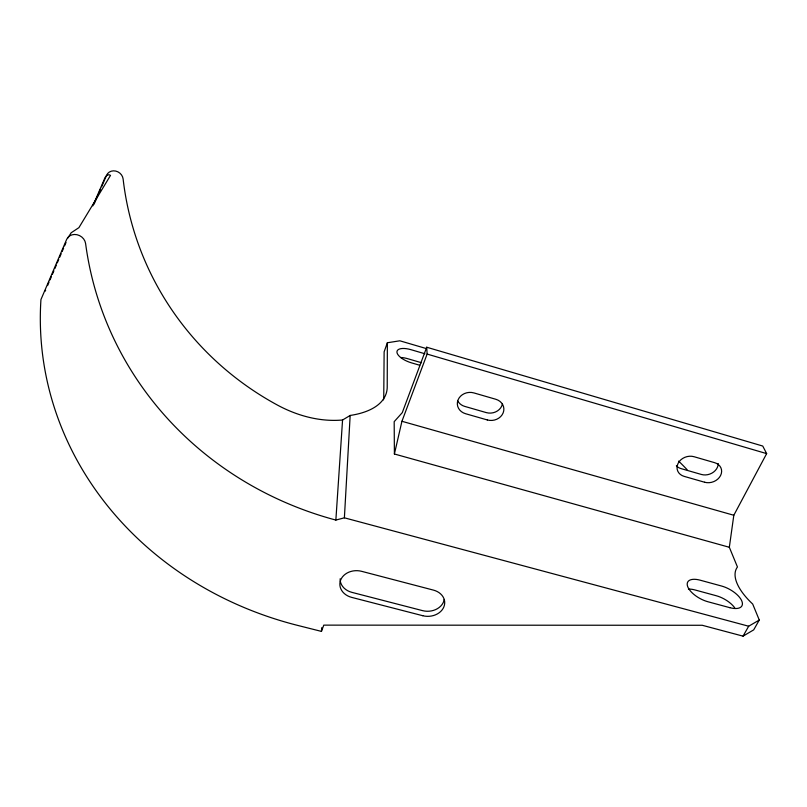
<?xml version="1.0" encoding="UTF-8"?>
<svg xmlns="http://www.w3.org/2000/svg" width="807" height="807" viewBox="0 0 807 807"><rect width="100%" height="100%" fill="white"/><g stroke="black" fill="none" stroke-linecap="round" stroke-linejoin="round"><path stroke-width="1.21" d="M426.328 348.574L399.828 340.796L387.36 342.763L387.219 386.866A108.572 47.835 17.6 0 1 350.167 415.454L342.561 420.003C319.965 422.011 297.258 415.776 277.467 405.094A309.595 300.204 -10.9 0 1 123.118 178.993A8.867 7.919 33 0 0 115.714 171.064A8.867 7.919 33 0 0 106.574 175.27L101.601 186.79M729.336 547.277L394.401 453.998L394.179 421.668L402.279 412.639L426.711 347.232L762.756 446.049L766.65 453.615L733.815 515.259L729.336 547.277L737.457 566.998A61.524 26.46 29.7 0 0 752.699 604.05L759.276 620.048L753.688 629.874L743.045 636.148L702.231 625.274L323.789 625.132L321.448 631.397L297.712 625.415A351.983 318.684 -0.1 0 1 40.945 299.558L66.658 239.407A10.118 8.816 29 0 1 77.008 234.716A10.118 8.816 29 0 1 85.603 243.543A353.688 335.349 -7.9 0 0 335.863 520.071L344.387 517.812L350.167 415.454M335.863 520.071L342.561 420.003M321.448 631.397L321.731 627.675M394.401 453.998L401.936 421.284L427.125 354.071L426.711 347.232M387.36 342.763L384.132 351.822L383.759 396.398A108.138 48.42 17.6 0 1 383.466 399.858M47.573 285.587L49.035 282.188M50.004 279.918L51.456 276.519M52.425 274.249L53.887 270.849M54.856 268.58L56.308 265.17M57.277 262.9L58.74 259.501M59.708 257.231L61.161 253.832M62.129 251.562L63.592 248.163M64.56 245.893L66.013 242.493M67.949 237.954L71.137 232.789L78.915 227.645L110.519 175.381C107.805 173.021 104.617 177.288 104.113 179.779L92.845 205.866M94.126 204.07L98.111 194.85M99.11 192.55L100.603 189.09M743.045 636.148L748.674 626.222L759.276 620.048M344.387 517.812L748.674 626.222M401.936 421.284L733.815 515.259M421.536 362.736L407.636 358.681A14.93 6.254 20.3 0 0 400.635 357.511M419.701 365.248L411.399 362.827A14.98 6.174 20.3 0 1 396.933 352.084A14.98 6.174 20.3 0 1 410.945 349.673L424.885 353.759M427.125 354.071L766.65 453.615M340.14 578.811A16.695 13.628 1.2 0 0 351.913 592.368L422.616 610.647A16.523 13.386 -2.4 0 0 444.243 599.47M45.293 291.075A9.714 0.555 -65.2 0 1 45.646 290.167M678.606 461.1A183.371 81.618 24 0 1 687.07 469.664M718.23 463.521A12.095 9.966 -18.6 0 1 701.404 474.466L681.128 468.635A12.105 10.037 -18 0 1 676.357 465.78M457.811 401.059A12.276 10.824 -6.7 0 0 464.761 406.405L486.268 412.599A12.246 10.753 -8.3 0 0 502.468 403.853M688.472 589.1A18.521 8.655 28.9 0 1 694.948 589.947L716.233 595.727A18.541 8.574 29.3 0 1 734.774 607.893M422.797 615.721L351.701 597.392A16.786 13.679 1.2 0 1 340.604 580.183A16.786 13.679 1.2 0 1 361.647 571.326L433.47 590.119A16.614 13.426 -2.4 0 1 443.83 606.995A16.614 13.426 -2.4 0 1 422.797 615.721M729.901 607.691L707.961 601.76A18.601 8.564 28.7 0 1 687.655 586.518A18.601 8.564 28.7 0 1 700.153 580.183L721.519 586.013A18.622 8.474 29.1 0 1 741.895 601.225A18.622 8.474 29.1 0 1 729.901 607.691M487.307 419.943L465.568 413.719A12.408 10.905 -6.6 0 1 458.043 399.949A12.408 10.905 -6.6 0 1 473.88 392.918L495.78 399.263A12.377 10.834 -8.2 0 1 503.124 412.942A12.377 10.834 -8.2 0 1 487.307 419.943M704.622 482.233L684.144 476.372A12.226 10.108 -17.8 0 1 678.092 463.369A12.226 10.108 -17.8 0 1 694.04 456.712L714.649 462.683A12.216 10.027 -18.5 0 1 720.54 475.605A12.216 10.027 -18.5 0 1 704.622 482.233"/></g></svg>
